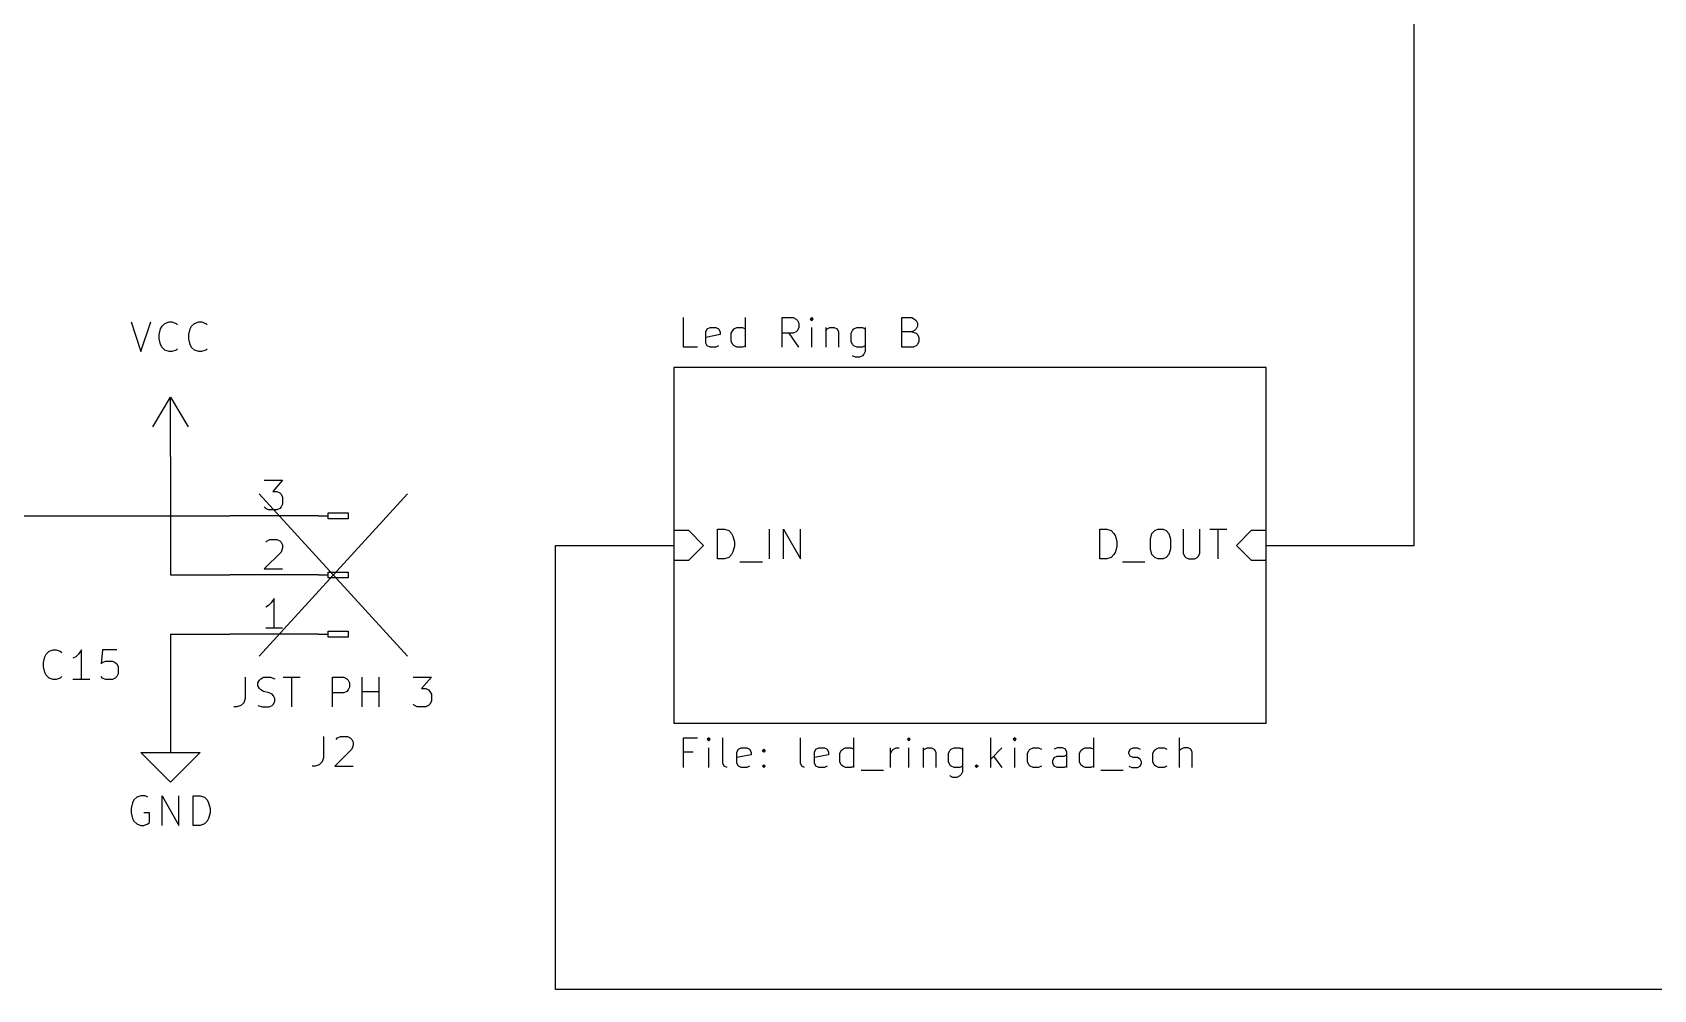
# Model space of a CAD drawing. Extents: x 0.4 to 11.3, y -7.9 to -0.4.
# Drawn here: x 4.017 to 6.754, y -5.75 to -4.134 of the extents above; entities that cross this region are included whole.
import ezdxf

# ---------------------------------------------------------------- set-up
doc = ezdxf.new("R2010")
doc.units = 0
doc.header["$MEASUREMENT"] = 0
for name, color, linetype in [('BROWN2', 54, 'CONTINUOUS'), ('CYAN2', 4, 'CONTINUOUS'), ('GRAY3', 9, 'CONTINUOUS'), ('GREEN3', 91, 'CONTINUOUS'), ('LORANGE', 41, 'CONTINUOUS'), ('RED2', 1, 'CONTINUOUS')]:
    doc.layers.add(name, color=color, linetype=linetype)

msp = doc.modelspace()

# ---------------------------------------------------------------- linework, layer by layer
at = {"layer": 'BROWN2', "linetype": 'CONTINUOUS'}
for p, q in [((5.116, -5.3751), (5.116, -5.3251)), ((5.116, -5.3251), (5.1398, -5.3251)), ((5.1589, -5.3251), (5.1565, -5.3274)), ((5.1565, -5.3274), (5.1589, -5.3298)), ((5.1613, -5.3274), (5.1589, -5.3251)), ((5.1589, -5.3251), (5.1589, -5.3298)), ((5.1589, -5.3298), (5.1613, -5.3274)), ((5.1827, -5.3679), (5.1827, -5.3251)), ((5.3136, -5.3679), (5.3136, -5.3251)), ((5.4041, -5.3751), (5.4041, -5.3251)), ((5.497, -5.3251), (5.4946, -5.3274)), ((5.4946, -5.3274), (5.497, -5.3298)), ((5.4993, -5.3274), (5.497, -5.3251)), ((5.497, -5.3251), (5.497, -5.3298)), ((5.497, -5.3298), (5.4993, -5.3274)), ((5.6351, -5.3751), (5.6351, -5.3251)), ((5.6755, -5.3251), (5.6732, -5.3274)), ((5.6732, -5.3274), (5.6755, -5.3298)), ((5.6779, -5.3274), (5.6755, -5.3251)), ((5.6755, -5.3251), (5.6755, -5.3298)), ((5.6755, -5.3298), (5.6779, -5.3274)), ((5.8089, -5.3751), (5.8089, -5.3251)), ((5.9541, -5.3751), (5.9541, -5.3251)), ((5.1327, -5.3489), (5.116, -5.3489)), ((5.1589, -5.3751), (5.1589, -5.3417)), ((5.2065, -5.3489), (5.2089, -5.3441)), ((5.2065, -5.3679), (5.2065, -5.3489)), ((5.2303, -5.3536), (5.2065, -5.3584)), ((5.2089, -5.3441), (5.2136, -5.3417)), ((5.2136, -5.3417), (5.2232, -5.3417)), ((5.2232, -5.3417), (5.2279, -5.3441)), ((5.2279, -5.3441), (5.2303, -5.3489)), ((5.2303, -5.3489), (5.2303, -5.3536)), ((5.2494, -5.3465), (5.2517, -5.3441)), ((5.2517, -5.3489), (5.2494, -5.3465)), ((5.2517, -5.3441), (5.2541, -5.3465)), ((5.2517, -5.3441), (5.2517, -5.3489)), ((5.2541, -5.3465), (5.2517, -5.3489)), ((5.3374, -5.3489), (5.3398, -5.3441)), ((5.3374, -5.3679), (5.3374, -5.3489)), ((5.3613, -5.3536), (5.3374, -5.3584)), ((5.3398, -5.3441), (5.3446, -5.3417)), ((5.3446, -5.3417), (5.3541, -5.3417)), ((5.3541, -5.3417), (5.3589, -5.3441)), ((5.3589, -5.3441), (5.3613, -5.3489)), ((5.3613, -5.3489), (5.3613, -5.3536)), ((5.3803, -5.3513), (5.3827, -5.3465)), ((5.3803, -5.3655), (5.3803, -5.3513)), ((5.3827, -5.3703), (5.3803, -5.3655)), ((5.3827, -5.3465), (5.3851, -5.3441)), ((5.3851, -5.3441), (5.3898, -5.3417)), ((5.3898, -5.3417), (5.3994, -5.3417)), ((5.3994, -5.3417), (5.4041, -5.3441)), ((5.466, -5.3751), (5.466, -5.3417)), ((5.466, -5.3513), (5.4684, -5.3465)), ((5.4684, -5.3465), (5.4708, -5.3441)), ((5.4708, -5.3441), (5.4755, -5.3417)), ((5.4755, -5.3417), (5.4803, -5.3417)), ((5.497, -5.3751), (5.497, -5.3417)), ((5.5208, -5.3417), (5.5208, -5.3751)), ((5.5208, -5.3465), (5.5232, -5.3441)), ((5.5232, -5.3441), (5.5279, -5.3417)), ((5.5279, -5.3417), (5.5351, -5.3417)), ((5.5351, -5.3417), (5.5398, -5.3441)), ((5.5398, -5.3441), (5.5422, -5.3489)), ((5.5422, -5.3489), (5.5422, -5.3751)), ((5.5636, -5.3513), (5.566, -5.3465)), ((5.5636, -5.3655), (5.5636, -5.3513)), ((5.566, -5.3703), (5.5636, -5.3655)), ((5.566, -5.3465), (5.5684, -5.3441)), ((5.5684, -5.3441), (5.5732, -5.3417)), ((5.5732, -5.3417), (5.5827, -5.3417)), ((5.5827, -5.3417), (5.5874, -5.3441)), ((5.5874, -5.3417), (5.5874, -5.3822)), ((5.6541, -5.3417), (5.6351, -5.3608)), ((5.6398, -5.356), (5.6541, -5.3751)), ((5.6755, -5.3751), (5.6755, -5.3417)), ((5.697, -5.3513), (5.6993, -5.3465)), ((5.697, -5.3655), (5.697, -5.3513)), ((5.6993, -5.3703), (5.697, -5.3655)), ((5.6993, -5.3465), (5.7017, -5.3441)), ((5.7017, -5.3441), (5.7065, -5.3417)), ((5.7065, -5.3417), (5.716, -5.3417)), ((5.716, -5.3417), (5.7208, -5.3441)), ((5.7398, -5.3632), (5.7422, -5.3584)), ((5.7398, -5.3679), (5.7398, -5.3632)), ((5.747, -5.3417), (5.7422, -5.3441)), ((5.7422, -5.3584), (5.747, -5.356)), ((5.7565, -5.3417), (5.747, -5.3417)), ((5.747, -5.356), (5.7589, -5.356)), ((5.7613, -5.3441), (5.7565, -5.3417)), ((5.7589, -5.356), (5.7636, -5.3536)), ((5.7636, -5.3489), (5.7613, -5.3441)), ((5.7636, -5.3751), (5.7636, -5.3489)), ((5.7851, -5.3513), (5.7874, -5.3465)), ((5.7851, -5.3655), (5.7851, -5.3513)), ((5.7874, -5.3703), (5.7851, -5.3655)), ((5.7874, -5.3465), (5.7898, -5.3441)), ((5.7898, -5.3441), (5.7946, -5.3417)), ((5.7946, -5.3417), (5.8041, -5.3417)), ((5.8041, -5.3417), (5.8089, -5.3441)), ((5.8684, -5.3489), (5.8708, -5.3441)), ((5.8684, -5.3513), (5.8684, -5.3489)), ((5.8708, -5.356), (5.8684, -5.3513)), ((5.8708, -5.3441), (5.8755, -5.3417)), ((5.8755, -5.3584), (5.8708, -5.356)), ((5.8755, -5.3417), (5.8827, -5.3417)), ((5.8827, -5.3584), (5.8755, -5.3584)), ((5.8827, -5.3417), (5.8874, -5.3441)), ((5.8874, -5.3608), (5.8827, -5.3584)), ((5.8898, -5.3655), (5.8874, -5.3608)), ((5.8898, -5.3679), (5.8898, -5.3655)), ((5.9089, -5.3513), (5.9112, -5.3465)), ((5.9089, -5.3655), (5.9089, -5.3513)), ((5.9112, -5.3703), (5.9089, -5.3655)), ((5.9112, -5.3465), (5.9136, -5.3441)), ((5.9136, -5.3441), (5.9184, -5.3417)), ((5.9184, -5.3417), (5.9279, -5.3417)), ((5.9279, -5.3417), (5.9327, -5.3441)), ((5.9565, -5.3441), (5.9541, -5.3465)), ((5.9613, -5.3417), (5.9565, -5.3441)), ((5.9684, -5.3417), (5.9613, -5.3417)), ((5.9732, -5.3441), (5.9684, -5.3417)), ((5.9755, -5.3489), (5.9732, -5.3441)), ((5.9755, -5.3751), (5.9755, -5.3489)), ((5.1851, -5.3727), (5.1827, -5.3679)), ((5.1898, -5.3751), (5.1851, -5.3727)), ((5.2089, -5.3727), (5.2065, -5.3679)), ((5.2136, -5.3751), (5.2089, -5.3727)), ((5.2232, -5.3751), (5.2136, -5.3751)), ((5.2279, -5.3727), (5.2232, -5.3751)), ((5.2494, -5.3727), (5.2517, -5.3703)), ((5.2517, -5.3751), (5.2494, -5.3727)), ((5.2517, -5.3703), (5.2541, -5.3727)), ((5.2517, -5.3703), (5.2517, -5.3751)), ((5.2541, -5.3727), (5.2517, -5.3751)), ((5.316, -5.3727), (5.3136, -5.3679)), ((5.3208, -5.3751), (5.316, -5.3727)), ((5.3398, -5.3727), (5.3374, -5.3679)), ((5.3446, -5.3751), (5.3398, -5.3727)), ((5.3541, -5.3751), (5.3446, -5.3751)), ((5.3589, -5.3727), (5.3541, -5.3751)), ((5.3851, -5.3727), (5.3827, -5.3703)), ((5.3898, -5.3751), (5.3851, -5.3727)), ((5.3994, -5.3751), (5.3898, -5.3751)), ((5.4041, -5.3727), (5.3994, -5.3751)), ((5.416, -5.3798), (5.4541, -5.3798)), ((5.5684, -5.3727), (5.566, -5.3703)), ((5.5708, -5.3917), (5.566, -5.3894)), ((5.5732, -5.3751), (5.5684, -5.3727)), ((5.5779, -5.3917), (5.5708, -5.3917)), ((5.5827, -5.3751), (5.5732, -5.3751)), ((5.5827, -5.3894), (5.5779, -5.3917)), ((5.5874, -5.3727), (5.5827, -5.3751)), ((5.5851, -5.387), (5.5827, -5.3894)), ((5.5874, -5.3822), (5.5851, -5.387)), ((5.6089, -5.3727), (5.6112, -5.3703)), ((5.6112, -5.3751), (5.6089, -5.3727)), ((5.6112, -5.3703), (5.6136, -5.3727)), ((5.6112, -5.3703), (5.6112, -5.3751)), ((5.6136, -5.3727), (5.6112, -5.3751)), ((5.7017, -5.3727), (5.6993, -5.3703)), ((5.7065, -5.3751), (5.7017, -5.3727)), ((5.716, -5.3751), (5.7065, -5.3751)), ((5.7208, -5.3727), (5.716, -5.3751)), ((5.7422, -5.3727), (5.7398, -5.3679)), ((5.747, -5.3751), (5.7422, -5.3727)), ((5.7589, -5.3751), (5.747, -5.3751)), ((5.7636, -5.3727), (5.7589, -5.3751)), ((5.7898, -5.3727), (5.7874, -5.3703)), ((5.7946, -5.3751), (5.7898, -5.3727)), ((5.8041, -5.3751), (5.7946, -5.3751)), ((5.8089, -5.3727), (5.8041, -5.3751)), ((5.8208, -5.3798), (5.8589, -5.3798)), ((5.8684, -5.3727), (5.8732, -5.3751)), ((5.8732, -5.3751), (5.8827, -5.3751)), ((5.8827, -5.3751), (5.8874, -5.3727)), ((5.8874, -5.3727), (5.8898, -5.3679)), ((5.9136, -5.3727), (5.9112, -5.3703)), ((5.9184, -5.3751), (5.9136, -5.3727)), ((5.9279, -5.3751), (5.9184, -5.3751)), ((5.9327, -5.3727), (5.9279, -5.3751))]:
    msp.add_line(p, q, dxfattribs=at)
at = {"layer": 'CYAN2', "linetype": 'CONTINUOUS'}
for p, q in [((4.1833, -4.6228), (4.2, -4.6728)), ((4.1833, -4.6228), (4.2, -4.6728)), ((4.2, -4.6728), (4.2167, -4.6228)), ((4.2, -4.6728), (4.2167, -4.6228)), ((4.2357, -4.6299), (4.2405, -4.6252)), ((4.2357, -4.6299), (4.2405, -4.6252)), ((4.2405, -4.6252), (4.2476, -4.6228)), ((4.2405, -4.6252), (4.2476, -4.6228)), ((4.2476, -4.6228), (4.2524, -4.6228)), ((4.2476, -4.6228), (4.2524, -4.6228)), ((4.2524, -4.6228), (4.2595, -4.6252)), ((4.2524, -4.6228), (4.2595, -4.6252)), ((4.2595, -4.6252), (4.2619, -4.6276)), ((4.2595, -4.6252), (4.2619, -4.6276)), ((4.2857, -4.6299), (4.2905, -4.6252)), ((4.2857, -4.6299), (4.2905, -4.6252)), ((4.2905, -4.6252), (4.2976, -4.6228)), ((4.2905, -4.6252), (4.2976, -4.6228)), ((4.2976, -4.6228), (4.3024, -4.6228)), ((4.2976, -4.6228), (4.3024, -4.6228)), ((4.3024, -4.6228), (4.3095, -4.6252)), ((4.3024, -4.6228), (4.3095, -4.6252)), ((4.3095, -4.6252), (4.3119, -4.6276)), ((4.3095, -4.6252), (4.3119, -4.6276)), ((5.116, -4.6655), (5.116, -4.6155)), ((5.2208, -4.6655), (5.2208, -4.6155)), ((5.2827, -4.6655), (5.2827, -4.6155)), ((5.2827, -4.6155), (5.3017, -4.6155)), ((5.3017, -4.6155), (5.3065, -4.6179)), ((5.3065, -4.6179), (5.3089, -4.6203)), ((5.3089, -4.6203), (5.3112, -4.6251)), ((5.3112, -4.6251), (5.3112, -4.6322)), ((5.3327, -4.6155), (5.3303, -4.6179)), ((5.3303, -4.6179), (5.3327, -4.6203)), ((5.3351, -4.6179), (5.3327, -4.6155)), ((5.3327, -4.6155), (5.3327, -4.6203)), ((5.3327, -4.6203), (5.3351, -4.6179)), ((5.4851, -4.6655), (5.4851, -4.6155)), ((5.4851, -4.6155), (5.5017, -4.6155)), ((5.5017, -4.6155), (5.5065, -4.6179)), ((5.5065, -4.6179), (5.5089, -4.6203)), ((5.5089, -4.6203), (5.5112, -4.6251)), ((5.5112, -4.6251), (5.5112, -4.6298)), ((4.231, -4.6442), (4.2333, -4.6347)), ((4.231, -4.6442), (4.2333, -4.6347)), ((4.231, -4.6514), (4.231, -4.6442)), ((4.231, -4.6514), (4.231, -4.6442)), ((4.2333, -4.6609), (4.231, -4.6514)), ((4.2333, -4.6609), (4.231, -4.6514)), ((4.2333, -4.6347), (4.2357, -4.6299)), ((4.2333, -4.6347), (4.2357, -4.6299)), ((4.281, -4.6442), (4.2833, -4.6347)), ((4.281, -4.6442), (4.2833, -4.6347)), ((4.281, -4.6514), (4.281, -4.6442)), ((4.281, -4.6514), (4.281, -4.6442)), ((4.2833, -4.6609), (4.281, -4.6514)), ((4.2833, -4.6609), (4.281, -4.6514)), ((4.2833, -4.6347), (4.2857, -4.6299)), ((4.2833, -4.6347), (4.2857, -4.6299)), ((5.1541, -4.6393), (5.1565, -4.6346)), ((5.1541, -4.6584), (5.1541, -4.6393)), ((5.1779, -4.6441), (5.1541, -4.6489)), ((5.1565, -4.6346), (5.1613, -4.6322)), ((5.1613, -4.6322), (5.1708, -4.6322)), ((5.1708, -4.6322), (5.1755, -4.6346)), ((5.1755, -4.6346), (5.1779, -4.6393)), ((5.1779, -4.6393), (5.1779, -4.6441)), ((5.197, -4.6417), (5.1993, -4.637)), ((5.197, -4.656), (5.197, -4.6417)), ((5.1993, -4.637), (5.2017, -4.6346)), ((5.2017, -4.6346), (5.2065, -4.6322)), ((5.2065, -4.6322), (5.216, -4.6322)), ((5.216, -4.6322), (5.2208, -4.6346)), ((5.3017, -4.6417), (5.2827, -4.6417)), ((5.3112, -4.6655), (5.2946, -4.6417)), ((5.3065, -4.6393), (5.3017, -4.6417)), ((5.3089, -4.637), (5.3065, -4.6393)), ((5.3112, -4.6322), (5.3089, -4.637)), ((5.3327, -4.6655), (5.3327, -4.6322)), ((5.3565, -4.6322), (5.3565, -4.6655)), ((5.3565, -4.637), (5.3589, -4.6346)), ((5.3589, -4.6346), (5.3636, -4.6322)), ((5.3636, -4.6322), (5.3708, -4.6322)), ((5.3708, -4.6322), (5.3755, -4.6346)), ((5.3755, -4.6346), (5.3779, -4.6393)), ((5.3779, -4.6393), (5.3779, -4.6655)), ((5.3993, -4.6417), (5.4017, -4.637)), ((5.3993, -4.656), (5.3993, -4.6417)), ((5.4017, -4.637), (5.4041, -4.6346)), ((5.4041, -4.6346), (5.4089, -4.6322)), ((5.4089, -4.6322), (5.4184, -4.6322)), ((5.4184, -4.6322), (5.4232, -4.6346)), ((5.4232, -4.6322), (5.4232, -4.6727)), ((5.5017, -4.6393), (5.4851, -4.6393)), ((5.5065, -4.637), (5.5017, -4.6393)), ((5.5017, -4.6393), (5.5089, -4.6417)), ((5.5089, -4.6346), (5.5065, -4.637)), ((5.5112, -4.6298), (5.5089, -4.6346)), ((5.5089, -4.6417), (5.5112, -4.6441)), ((5.5112, -4.6441), (5.5136, -4.6489)), ((5.5136, -4.6489), (5.5136, -4.656)), ((4.2357, -4.6657), (4.2333, -4.6609)), ((4.2357, -4.6657), (4.2333, -4.6609)), ((4.2405, -4.6704), (4.2357, -4.6657)), ((4.2405, -4.6704), (4.2357, -4.6657)), ((4.2476, -4.6728), (4.2405, -4.6704)), ((4.2476, -4.6728), (4.2405, -4.6704)), ((4.2524, -4.6728), (4.2476, -4.6728)), ((4.2524, -4.6728), (4.2476, -4.6728)), ((4.2595, -4.6704), (4.2524, -4.6728)), ((4.2595, -4.6704), (4.2524, -4.6728)), ((4.2619, -4.668), (4.2595, -4.6704)), ((4.2619, -4.668), (4.2595, -4.6704)), ((4.2857, -4.6657), (4.2833, -4.6609)), ((4.2857, -4.6657), (4.2833, -4.6609)), ((4.2905, -4.6704), (4.2857, -4.6657)), ((4.2905, -4.6704), (4.2857, -4.6657)), ((4.2976, -4.6728), (4.2905, -4.6704)), ((4.2976, -4.6728), (4.2905, -4.6704)), ((4.3024, -4.6728), (4.2976, -4.6728)), ((4.3024, -4.6728), (4.2976, -4.6728)), ((4.3095, -4.6704), (4.3024, -4.6728)), ((4.3095, -4.6704), (4.3024, -4.6728)), ((4.3119, -4.668), (4.3095, -4.6704)), ((4.3119, -4.668), (4.3095, -4.6704)), ((5.1398, -4.6655), (5.116, -4.6655)), ((5.1565, -4.6632), (5.1541, -4.6584)), ((5.1613, -4.6655), (5.1565, -4.6632)), ((5.1708, -4.6655), (5.1613, -4.6655)), ((5.1755, -4.6632), (5.1708, -4.6655)), ((5.1993, -4.6608), (5.197, -4.656)), ((5.2017, -4.6632), (5.1993, -4.6608)), ((5.2065, -4.6655), (5.2017, -4.6632)), ((5.216, -4.6655), (5.2065, -4.6655)), ((5.2208, -4.6632), (5.216, -4.6655)), ((5.4017, -4.6608), (5.3993, -4.656)), ((5.4041, -4.6632), (5.4017, -4.6608)), ((5.4065, -4.6822), (5.4017, -4.6798)), ((5.4089, -4.6655), (5.4041, -4.6632)), ((5.4184, -4.6655), (5.4089, -4.6655)), ((5.4184, -4.6798), (5.4136, -4.6822)), ((5.4232, -4.6632), (5.4184, -4.6655)), ((5.4208, -4.6774), (5.4184, -4.6798)), ((5.4232, -4.6727), (5.4208, -4.6774)), ((5.5041, -4.6655), (5.4851, -4.6655)), ((5.5089, -4.6632), (5.5041, -4.6655)), ((5.5112, -4.6608), (5.5089, -4.6632)), ((5.5136, -4.656), (5.5112, -4.6608)), ((5.4136, -4.6822), (5.4065, -4.6822)), ((5.125, -4.975), (5.1, -4.975)), ((5.1, -4.975), (5.1, -5.025)), ((5.15, -5), (5.125, -4.975)), ((5.1735, -5.0228), (5.1735, -4.9728)), ((5.1735, -4.9728), (5.1854, -4.9728)), ((5.1854, -4.9728), (5.1926, -4.9752)), ((5.1926, -4.9752), (5.1973, -4.9799)), ((5.1973, -4.9799), (5.1997, -4.9847)), ((5.2616, -5.0228), (5.2616, -4.9728)), ((5.2854, -5.0228), (5.2854, -4.9728)), ((5.2854, -4.9728), (5.314, -5.0228)), ((5.314, -5.0228), (5.314, -4.9728)), ((5.8193, -5.0228), (5.8193, -4.9728)), ((5.8193, -4.9728), (5.8312, -4.9728)), ((5.8312, -4.9728), (5.8384, -4.9752)), ((5.8384, -4.9752), (5.8431, -4.9799)), ((5.8431, -4.9799), (5.8455, -4.9847)), ((5.9051, -4.9895), (5.9074, -4.9799)), ((5.9074, -4.9799), (5.9122, -4.9752)), ((5.9122, -4.9752), (5.917, -4.9728)), ((5.917, -4.9728), (5.9265, -4.9728)), ((5.9265, -4.9728), (5.9312, -4.9752)), ((5.9312, -4.9752), (5.936, -4.9799)), ((5.936, -4.9799), (5.9384, -4.9895)), ((5.9598, -4.9728), (5.9598, -5.0133)), ((5.9884, -5.0133), (5.9884, -4.9728)), ((6.0051, -4.9728), (6.0336, -4.9728)), ((6.0193, -5.0228), (6.0193, -4.9728)), ((6.075, -4.975), (6.05, -5)), ((6.1, -4.975), (6.075, -4.975)), ((6.1, -5.025), (6.1, -4.975)), ((5.125, -5.025), (5.15, -5)), ((5.1997, -4.9847), (5.2021, -4.9942)), ((5.2021, -5.0014), (5.1997, -5.0109)), ((5.2021, -4.9942), (5.2021, -5.0014)), ((5.8455, -4.9847), (5.8479, -4.9942)), ((5.8479, -5.0014), (5.8455, -5.0109)), ((5.8479, -4.9942), (5.8479, -5.0014)), ((5.9051, -5.0061), (5.9051, -4.9895)), ((5.9074, -5.0157), (5.9051, -5.0061)), ((5.9384, -5.0061), (5.936, -5.0157)), ((5.9384, -4.9895), (5.9384, -5.0061)), ((6.05, -5), (6.075, -5.025)), ((5.1, -5.025), (5.125, -5.025)), ((5.1854, -5.0228), (5.1735, -5.0228)), ((5.1926, -5.0204), (5.1854, -5.0228)), ((5.1973, -5.0157), (5.1926, -5.0204)), ((5.1997, -5.0109), (5.1973, -5.0157)), ((5.2116, -5.0276), (5.2497, -5.0276)), ((5.8312, -5.0228), (5.8193, -5.0228)), ((5.8384, -5.0204), (5.8312, -5.0228)), ((5.8431, -5.0157), (5.8384, -5.0204)), ((5.8455, -5.0109), (5.8431, -5.0157)), ((5.8574, -5.0276), (5.8955, -5.0276)), ((5.9122, -5.0204), (5.9074, -5.0157)), ((5.917, -5.0228), (5.9122, -5.0204)), ((5.9265, -5.0228), (5.917, -5.0228)), ((5.9312, -5.0204), (5.9265, -5.0228)), ((5.936, -5.0157), (5.9312, -5.0204)), ((5.9598, -5.0133), (5.9622, -5.018)), ((5.9622, -5.018), (5.9646, -5.0204)), ((5.9646, -5.0204), (5.9693, -5.0228)), ((5.9693, -5.0228), (5.9789, -5.0228)), ((5.9789, -5.0228), (5.9836, -5.0204)), ((5.9836, -5.0204), (5.986, -5.018)), ((5.986, -5.018), (5.9884, -5.0133)), ((6.075, -5.025), (6.1, -5.025)), ((4.0353, -5.1978), (4.0377, -5.1882)), ((4.0353, -5.1978), (4.0377, -5.1882)), ((4.0353, -5.2049), (4.0353, -5.1978)), ((4.0353, -5.2049), (4.0353, -5.1978)), ((4.0377, -5.1882), (4.0401, -5.1835)), ((4.0377, -5.1882), (4.0401, -5.1835)), ((4.0401, -5.1835), (4.0448, -5.1787)), ((4.0401, -5.1835), (4.0448, -5.1787)), ((4.0448, -5.1787), (4.052, -5.1763)), ((4.0448, -5.1787), (4.052, -5.1763)), ((4.052, -5.1763), (4.0567, -5.1763)), ((4.052, -5.1763), (4.0567, -5.1763)), ((4.0567, -5.1763), (4.0639, -5.1787)), ((4.0567, -5.1763), (4.0639, -5.1787)), ((4.0639, -5.1787), (4.0663, -5.1811)), ((4.0639, -5.1787), (4.0663, -5.1811)), ((4.0901, -5.1882), (4.0853, -5.1906)), ((4.0901, -5.1882), (4.0853, -5.1906)), ((4.0948, -5.1835), (4.0901, -5.1882)), ((4.0948, -5.1835), (4.0901, -5.1882)), ((4.0996, -5.1763), (4.0948, -5.1835)), ((4.0996, -5.1763), (4.0948, -5.1835)), ((4.0996, -5.2263), (4.0996, -5.1763)), ((4.0996, -5.2263), (4.0996, -5.1763)), ((4.1353, -5.1763), (4.1329, -5.2001)), ((4.1353, -5.1763), (4.1329, -5.2001)), ((4.1329, -5.2001), (4.1353, -5.1978)), ((4.1329, -5.2001), (4.1353, -5.1978)), ((4.1591, -5.1763), (4.1353, -5.1763)), ((4.1591, -5.1763), (4.1353, -5.1763)), ((4.1353, -5.1978), (4.1401, -5.1954)), ((4.1353, -5.1978), (4.1401, -5.1954)), ((4.1401, -5.1954), (4.152, -5.1954)), ((4.1401, -5.1954), (4.152, -5.1954)), ((4.152, -5.1954), (4.1567, -5.1978)), ((4.152, -5.1954), (4.1567, -5.1978)), ((4.1567, -5.1978), (4.1591, -5.2001)), ((4.1567, -5.1978), (4.1591, -5.2001)), ((4.1591, -5.2001), (4.1615, -5.2049)), ((4.1591, -5.2001), (4.1615, -5.2049)), ((4.0377, -5.2144), (4.0353, -5.2049)), ((4.0377, -5.2144), (4.0353, -5.2049)), ((4.0401, -5.2192), (4.0377, -5.2144)), ((4.0401, -5.2192), (4.0377, -5.2144)), ((4.0448, -5.224), (4.0401, -5.2192)), ((4.0448, -5.224), (4.0401, -5.2192)), ((4.052, -5.2263), (4.0448, -5.224)), ((4.052, -5.2263), (4.0448, -5.224)), ((4.0567, -5.2263), (4.052, -5.2263)), ((4.0567, -5.2263), (4.052, -5.2263)), ((4.0639, -5.224), (4.0567, -5.2263)), ((4.0639, -5.224), (4.0567, -5.2263)), ((4.0663, -5.2216), (4.0639, -5.224)), ((4.0663, -5.2216), (4.0639, -5.224)), ((4.1139, -5.2263), (4.0853, -5.2263)), ((4.1139, -5.2263), (4.0853, -5.2263)), ((4.1353, -5.224), (4.1329, -5.2216)), ((4.1353, -5.224), (4.1329, -5.2216)), ((4.1401, -5.2263), (4.1353, -5.224)), ((4.1401, -5.2263), (4.1353, -5.224)), ((4.152, -5.2263), (4.1401, -5.2263)), ((4.152, -5.2263), (4.1401, -5.2263)), ((4.1567, -5.224), (4.152, -5.2263)), ((4.1567, -5.224), (4.152, -5.2263)), ((4.1591, -5.2216), (4.1567, -5.224)), ((4.1591, -5.2216), (4.1567, -5.224)), ((4.1615, -5.2168), (4.1591, -5.2216)), ((4.1615, -5.2168), (4.1591, -5.2216)), ((4.1615, -5.2049), (4.1615, -5.2168)), ((4.1615, -5.2049), (4.1615, -5.2168)), ((4.1857, -5.4347), (4.1833, -5.4442)), ((4.1833, -5.4442), (4.1833, -5.4514)), ((4.1881, -5.4299), (4.1857, -5.4347)), ((4.1929, -5.4252), (4.1881, -5.4299)), ((4.2, -5.4228), (4.1929, -5.4252)), ((4.2071, -5.4228), (4.2, -5.4228)), ((4.2119, -5.4252), (4.2071, -5.4228)), ((4.2357, -5.4728), (4.2357, -5.4228)), ((4.2357, -5.4228), (4.2643, -5.4728)), ((4.2643, -5.4728), (4.2643, -5.4228)), ((4.2881, -5.4728), (4.2881, -5.4228)), ((4.2881, -5.4228), (4.3, -5.4228)), ((4.3, -5.4228), (4.3071, -5.4252)), ((4.3071, -5.4252), (4.3119, -5.4299)), ((4.3119, -5.4299), (4.3143, -5.4347)), ((4.3143, -5.4347), (4.3167, -5.4442)), ((4.3167, -5.4442), (4.3167, -5.4514)), ((4.1833, -5.4514), (4.1857, -5.4609)), ((4.1857, -5.4609), (4.1881, -5.4657)), ((4.1881, -5.4657), (4.1929, -5.4704)), ((4.1929, -5.4704), (4.2, -5.4728)), ((4.2, -5.4728), (4.2048, -5.4728)), ((4.2143, -5.4514), (4.2048, -5.4514)), ((4.2048, -5.4728), (4.2119, -5.4704)), ((4.2119, -5.4704), (4.2143, -5.468)), ((4.2143, -5.468), (4.2143, -5.4514)), ((4.3, -5.4728), (4.2881, -5.4728)), ((4.3071, -5.4704), (4.3, -5.4728)), ((4.3119, -5.4657), (4.3071, -5.4704)), ((4.3143, -5.4609), (4.3119, -5.4657)), ((4.3167, -5.4514), (4.3143, -5.4609))]:
    msp.add_line(p, q, dxfattribs=at)
at = {"layer": 'GRAY3', "linetype": 'CONTINUOUS'}
for p, q in [((4.4083, -4.8899), (4.4393, -4.8899)), ((4.4393, -4.8899), (4.4226, -4.9089)), ((4.4226, -4.9089), (4.4298, -4.9089)), ((4.4298, -4.9089), (4.4345, -4.9113)), ((4.4345, -4.9113), (4.4369, -4.9137)), ((4.4369, -4.9137), (4.4393, -4.9184)), ((4.4393, -4.9184), (4.4393, -4.9304)), ((4.5, -4.95), (4.35, -4.95)), ((4.4107, -4.9375), (4.4083, -4.9351)), ((4.4155, -4.9399), (4.4107, -4.9375)), ((4.4298, -4.9399), (4.4155, -4.9399)), ((4.4345, -4.9375), (4.4298, -4.9399)), ((4.4369, -4.9351), (4.4345, -4.9375)), ((4.4393, -4.9304), (4.4369, -4.9351)), ((4.5, -4.95), (4.516, -4.95)), ((4.516, -4.955), (4.516, -4.945)), ((4.516, -4.945), (4.55, -4.945)), ((4.55, -4.955), (4.516, -4.955)), ((4.55, -4.945), (4.55, -4.955)), ((4.4107, -4.9946), (4.4131, -4.9923)), ((4.4131, -4.9923), (4.4179, -4.9899)), ((4.4179, -4.9899), (4.4298, -4.9899)), ((4.4298, -4.9899), (4.4345, -4.9923)), ((4.4345, -4.9923), (4.4369, -4.9946)), ((4.4369, -4.9946), (4.4393, -4.9994)), ((4.4393, -5.0042), (4.4369, -5.0113)), ((4.4393, -4.9994), (4.4393, -5.0042)), ((4.4369, -5.0113), (4.4083, -5.0399)), ((4.5, -5.05), (4.35, -5.05)), ((4.4083, -5.0399), (4.4393, -5.0399)), ((4.5, -5.05), (4.516, -5.05)), ((4.516, -5.055), (4.516, -5.045)), ((4.516, -5.045), (4.55, -5.045)), ((4.55, -5.055), (4.516, -5.055)), ((4.55, -5.045), (4.55, -5.055)), ((4.425, -5.0899), (4.4202, -5.097)), ((4.425, -5.1399), (4.425, -5.0899)), ((4.4155, -5.1018), (4.4107, -5.1042)), ((4.4202, -5.097), (4.4155, -5.1018)), ((4.4393, -5.1399), (4.4107, -5.1399)), ((4.516, -5.155), (4.516, -5.145)), ((4.516, -5.145), (4.55, -5.145)), ((4.55, -5.145), (4.55, -5.155)), ((4.5, -5.15), (4.35, -5.15)), ((4.5, -5.15), (4.516, -5.15)), ((4.55, -5.155), (4.516, -5.155)), ((4.3762, -5.2228), (4.3762, -5.2585)), ((4.3976, -5.2323), (4.4, -5.2276)), ((4.4, -5.2276), (4.4024, -5.2252)), ((4.4024, -5.2252), (4.4071, -5.2228)), ((4.4071, -5.2228), (4.419, -5.2228)), ((4.419, -5.2228), (4.4262, -5.2252)), ((4.4405, -5.2228), (4.469, -5.2228)), ((4.4548, -5.2728), (4.4548, -5.2228)), ((4.5238, -5.2728), (4.5238, -5.2228)), ((4.5238, -5.2228), (4.5429, -5.2228)), ((4.5429, -5.2228), (4.5476, -5.2252)), ((4.5476, -5.2252), (4.55, -5.2276)), ((4.55, -5.2276), (4.5524, -5.2323)), ((4.5738, -5.2728), (4.5738, -5.2228)), ((4.6024, -5.2728), (4.6024, -5.2228)), ((4.6595, -5.2228), (4.6905, -5.2228)), ((4.6905, -5.2228), (4.6738, -5.2418)), ((4.3976, -5.2371), (4.3976, -5.2323)), ((4.4, -5.2418), (4.3976, -5.2371)), ((4.4024, -5.2442), (4.4, -5.2418)), ((4.4071, -5.2466), (4.4024, -5.2442)), ((4.4167, -5.249), (4.4071, -5.2466)), ((4.4214, -5.2514), (4.4167, -5.249)), ((4.4238, -5.2538), (4.4214, -5.2514)), ((4.4262, -5.2585), (4.4238, -5.2538)), ((4.5429, -5.249), (4.5238, -5.249)), ((4.5476, -5.2466), (4.5429, -5.249)), ((4.55, -5.2442), (4.5476, -5.2466)), ((4.5524, -5.2395), (4.55, -5.2442)), ((4.5524, -5.2323), (4.5524, -5.2395)), ((4.5738, -5.2466), (4.6024, -5.2466)), ((4.6738, -5.2418), (4.6809, -5.2418)), ((4.6809, -5.2418), (4.6857, -5.2442)), ((4.6857, -5.2442), (4.6881, -5.2466)), ((4.6881, -5.2466), (4.6905, -5.2514)), ((4.6905, -5.2514), (4.6905, -5.2633)), ((4.3619, -5.2728), (4.3571, -5.2728)), ((4.369, -5.2704), (4.3619, -5.2728)), ((4.3738, -5.2657), (4.369, -5.2704)), ((4.3762, -5.2585), (4.3738, -5.2657)), ((4.3976, -5.2704), (4.4048, -5.2728)), ((4.4048, -5.2728), (4.4167, -5.2728)), ((4.4167, -5.2728), (4.4214, -5.2704)), ((4.4214, -5.2704), (4.4238, -5.268)), ((4.4238, -5.268), (4.4262, -5.2633)), ((4.4262, -5.2633), (4.4262, -5.2585)), ((4.6619, -5.2704), (4.6595, -5.268)), ((4.6667, -5.2728), (4.6619, -5.2704)), ((4.6809, -5.2728), (4.6667, -5.2728)), ((4.6857, -5.2704), (4.6809, -5.2728)), ((4.6881, -5.268), (4.6857, -5.2704)), ((4.6905, -5.2633), (4.6881, -5.268)), ((4.5083, -5.3228), (4.5083, -5.3585)), ((4.5298, -5.3276), (4.5321, -5.3252)), ((4.5321, -5.3252), (4.5369, -5.3228)), ((4.5369, -5.3228), (4.5488, -5.3228)), ((4.5488, -5.3228), (4.5536, -5.3252)), ((4.5536, -5.3252), (4.5559, -5.3276)), ((4.5559, -5.3276), (4.5583, -5.3323)), ((4.5583, -5.3371), (4.5559, -5.3442)), ((4.5583, -5.3323), (4.5583, -5.3371)), ((4.5059, -5.3657), (4.5012, -5.3704)), ((4.5083, -5.3585), (4.5059, -5.3657)), ((4.5559, -5.3442), (4.5274, -5.3728)), ((4.494, -5.3728), (4.4893, -5.3728)), ((4.5012, -5.3704), (4.494, -5.3728)), ((4.5274, -5.3728), (4.5583, -5.3728))]:
    msp.add_line(p, q, dxfattribs=at)
at = {"layer": 'GREEN3', "linetype": 'CONTINUOUS'}
for p, q in [((6.35, -5), (6.35, -4.05)), ((4.25, -4.85), (4.25, -5.05)), ((3.9, -4.95), (4.35, -4.95)), ((4.9, -5.75), (4.9, -5)), ((4.9, -5), (5.1, -5)), ((6.1, -5), (6.35, -5)), ((4.25, -5.05), (4.35, -5.05)), ((4.25, -5.15), (4.25, -5.3)), ((4.25, -5.15), (4.35, -5.15)), ((9.85, -5.75), (4.9, -5.75))]:
    msp.add_line(p, q, dxfattribs=at)
at = {"layer": 'LORANGE', "linetype": 'CONTINUOUS'}
for p, q in [((4.3998, -4.9128), (4.6502, -5.1872)), ((4.6502, -4.9128), (4.3998, -5.1872))]:
    msp.add_line(p, q, dxfattribs=at)
at = {"layer": 'RED2', "linetype": 'CONTINUOUS'}
for p, q in [((5.1, -4.7), (5.1, -5.3)), ((6.1, -4.7), (5.1, -4.7)), ((5.1, -4.7), (5.1, -5.3)), ((6.1, -4.7), (5.1, -4.7)), ((6.1, -5.3), (6.1, -4.7)), ((6.1, -5.3), (6.1, -4.7)), ((4.22, -4.8), (4.25, -4.75)), ((4.25, -4.75), (4.28, -4.8)), ((4.25, -4.85), (4.25, -4.75)), ((4.25, -5.3), (4.25, -5.35)), ((5.1, -5.3), (6.1, -5.3)), ((5.1, -5.3), (6.1, -5.3)), ((4.25, -5.4), (4.2, -5.35)), ((4.2, -5.35), (4.25, -5.35)), ((4.25, -5.35), (4.3, -5.35)), ((4.3, -5.35), (4.25, -5.4))]:
    msp.add_line(p, q, dxfattribs=at)

doc.saveas('drawing.dxf')
